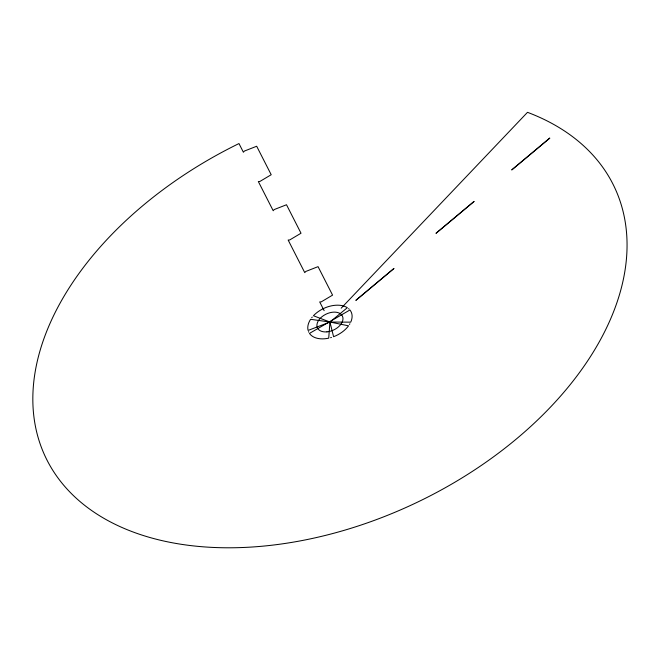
<?xml version="1.0" encoding="UTF-8"?>
<svg xmlns="http://www.w3.org/2000/svg" width="660" height="660" viewBox="0 0 660 660"><rect width="100%" height="100%" fill="white"/><g stroke="black" fill="none" stroke-linecap="round" stroke-linejoin="round"><path stroke-width="0.99" d="M329.942 322.03L328.721 338.159A23.496 14.949 -25.4 0 1 309.466 333.407L349.924 309.986A23.496 14.949 -25.4 0 1 350.732 322.154L329.942 322.03L310.596 319.308A23.496 14.949 -25.4 0 0 308.104 330.429L329.942 322.03L347.341 307.7A23.496 14.949 -25.4 0 0 313.426 315.744L329.942 322.03L348.546 325.825A23.496 14.949 -25.4 0 1 333.58 336.707L329.942 322.03A1.551 0.99 -25.4 0 0 329.678 322.212M341.179 308.195L527.505 112.324A314.853 200.269 -25.4 0 1 513.505 441.35A314.853 200.269 -25.4 0 1 67.592 489.613A314.853 200.269 -25.4 0 1 238.97 143.558L243.4 152.245L244.332 151.082L256.682 146.248L271.202 174.727L259.834 181.483L258.324 181.525L273.215 210.746L274.156 209.583L286.506 204.749L301.018 233.227L289.649 239.984L288.139 240.025L304.772 272.646L305.704 271.483L318.054 266.648L332.574 295.127L321.205 301.884L319.696 301.925L324.134 310.629M349.891 323.779A23.496 14.949 -25.4 0 1 349.495 324.439M331.452 337.433A23.496 14.949 -25.4 0 1 330.577 337.697M308.74 332.161A23.496 14.949 -25.4 0 1 308.5 331.617M311.726 317.716A23.496 14.949 -25.4 0 1 312.246 317.072M348.587 308.624A23.496 14.949 -25.4 0 1 349.049 309.037M393.871 268.546L355.971 300.25L393.871 268.546M474.004 201.498L436.103 233.211L474.004 201.498M549.731 138.138L511.83 169.851L549.731 138.138M326.947 331.873A13.819 8.794 -25.4 0 0 342.433 316.107A13.819 8.794 -25.4 0 0 320.447 318.103A13.819 8.794 -25.4 0 0 326.947 331.873"/></g></svg>
